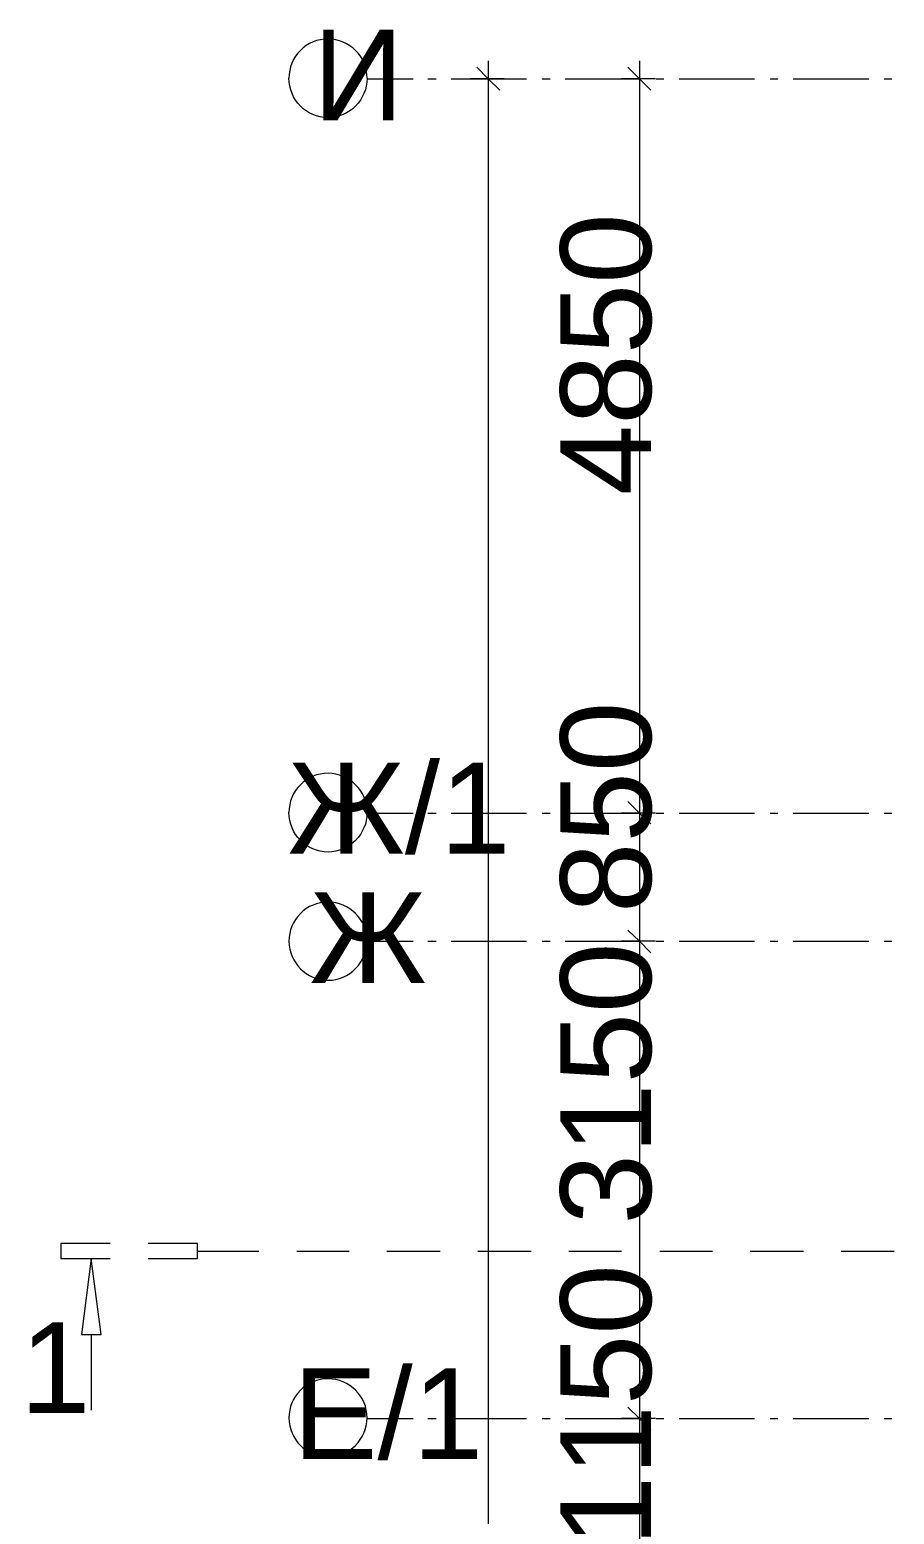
# Model space of a CAD drawing. Header units: millimetres. Extents: x -213547 to 415037, y -3642 to 106956.
# Drawn here: x -213547 to -207829, y 22775 to 32590 of the extents above; entities that cross this region are included whole.
import ezdxf

# ---------------------------------------------------------------- set-up
doc = ezdxf.new("R2010")
doc.units = ezdxf.units.MM
doc.styles.get("Standard").update_dxf_attribs({"font": 'arial.ttf'})

msp = doc.modelspace()

# ---------------------------------------------------------------- linework, layer by layer
at = {"lineweight": 9}
for points in [[(-211315.8, 32270.4, 0.411899), (-211574.3, 32528.8, 0.418033), (-211832.7, 32270.4)], [(-211315.8, 27415.6, 0.411899), (-211574.3, 27674, 0.418033), (-211832.7, 27415.6)], [(-211315.8, 26564.1, 0.411899), (-211574.3, 26822.5, 0.418033), (-211832.7, 26564.1, 0.411899), (-211574.3, 26305.7, 0.405738), (-211315.8, 26564.1), (-211010.8, 26564.1)]]:
    msp.add_lwpolyline(points, format="xyb", dxfattribs=at)
at = {"lineweight": 18}
for points in [[(-210438.9, 32189.9), (-210515.2, 32266.2), (-210591.4, 32342.4)], [(-209439.1, 32189.9), (-209515.4, 32266.2), (-209591.7, 32342.4)], [(-209439.1, 27339.3), (-209515.4, 27411.3), (-209591.7, 27487.6)], [(-209439.1, 26487.8), (-209515.4, 26564.1), (-209591.7, 26636.1)], [(-209439.1, 23336), (-209515.4, 23408), (-209591.7, 23484.3)]]:
    msp.add_lwpolyline(points, dxfattribs=at)
at = {"lineweight": 9}
for points in [[(-210515.2, 32384.8), (-210515.2, 5128.2)], [(-209515.4, 32384.8), (-209515.4, 27411.3), (-209515.4, 26564.1), (-209515.4, 23408), (-209515.4, 22259.9), (-209515.4, 20256.2), (-209515.4, 18654.8), (-209515.4, 17256.8), (-209515.4, 16354.5), (-209515.4, 15752.9), (-209515.4, 13054.4), (-209515.4, 8847.7), (-209515.4, 5128.2)], [(-211315.8, 32266.2), (-211010.8, 32266.2)], [(-210913.4, 32266.2), (-210858.3, 32266.2)], [(-210760.9, 32266.2), (-210261, 32266.2)], [(-210409.3, 32266.2), (-210515.2, 32266.2), (-210633.8, 32266.2)], [(-210159.3, 32266.2), (-210104.3, 32266.2)], [(-210006.8, 32266.2), (-209506.9, 32266.2)], [(-209409.5, 32266.2), (-209515.4, 32266.2), (-209634, 32266.2)], [(-209405.3, 32266.2), (-209354.4, 32266.2)], [(-209252.7, 32266.2), (-208752.9, 32266.2)], [(-208651.2, 32266.2), (-208600.4, 32266.2)], [(-208498.7, 32266.2), (-207998.8, 32266.2)], [(-207897.1, 32266.2), (-207846.3, 32266.2)], [(-211315.8, 27411.3), (-211010.8, 27411.3)], [(-210913.4, 27411.3), (-210858.3, 27411.3)], [(-210760.9, 27411.3), (-210261, 27411.3)], [(-210159.3, 27411.3), (-210104.3, 27411.3)], [(-210006.8, 27411.3), (-209506.9, 27411.3)], [(-209409.5, 27411.3), (-209515.4, 27411.3), (-209634, 27411.3)], [(-209405.3, 27411.3), (-209354.4, 27411.3)], [(-209252.7, 27411.3), (-208752.9, 27411.3)], [(-208651.2, 27411.3), (-208600.4, 27411.3)], [(-208498.7, 27411.3), (-207998.8, 27411.3)], [(-207897.1, 27411.3), (-207846.3, 27411.3)], [(-210913.4, 26564.1), (-210858.3, 26564.1)], [(-210760.9, 26564.1), (-210261, 26564.1)], [(-210159.3, 26564.1), (-210104.3, 26564.1)], [(-210006.8, 26564.1), (-209506.9, 26564.1)], [(-209409.5, 26564.1), (-209515.4, 26564.1), (-209634, 26564.1)], [(-209405.3, 26564.1), (-209354.4, 26564.1)], [(-209252.7, 26564.1), (-208752.9, 26564.1)], [(-208651.2, 26564.1), (-208600.4, 26564.1)], [(-208498.7, 26564.1), (-207998.8, 26564.1)], [(-207897.1, 26564.1), (-207846.3, 26564.1)], [(-213014.6, 24564.5), (-213340.8, 24564.5), (-213340.8, 24467.1), (-213014.6, 24467.1)], [(-212764.7, 24467.1), (-212438.5, 24467.1), (-212438.5, 24564.5), (-212764.7, 24564.5)], [(-212438.5, 24513.7), (-212031.8, 24513.7)], [(-211781.8, 24513.7), (-211434.5, 24513.7)], [(-211184.5, 24513.7), (-210832.9, 24513.7)], [(-210583, 24513.7), (-210231.3, 24513.7)], [(-209981.4, 24513.7), (-209634, 24513.7)], [(-209379.8, 24513.7), (-209032.5, 24513.7)], [(-208782.5, 24513.7), (-208430.9, 24513.7)], [(-208181, 24513.7), (-207829.3, 24513.7)], [(-213141.7, 23963), (-213141.7, 23463.1)], [(-211315.8, 23408), (-211010.8, 23408)], [(-210913.4, 23408), (-210858.3, 23408)], [(-210760.9, 23408), (-210261, 23408)], [(-210159.3, 23408), (-210104.3, 23408)], [(-210006.8, 23408), (-209506.9, 23408)], [(-209409.5, 23408), (-209515.4, 23408), (-209634, 23408)], [(-209405.3, 23408), (-209354.4, 23408)], [(-209252.7, 23408), (-208752.9, 23408)], [(-208651.2, 23408), (-208600.4, 23408)], [(-208498.7, 23408), (-207998.8, 23408)], [(-207897.1, 23408), (-207846.3, 23408)]]:
    msp.add_lwpolyline(points, dxfattribs=at)
msp.add_lwpolyline([(-213073.9, 23963), (-213141.7, 24467.1), (-213205.3, 23963)], close=True, dxfattribs=at)
msp.add_lwpolyline([(-211574.3, 23670.7, 0.418033), (-211832.7, 23412.2, 0.411899), (-211574.3, 23153.8, 0.405738), (-211315.8, 23412.2, 0.411899)], format="xyb", close=True, dxfattribs=at)
for points in [[(-211574.3, 32007.8), (-211718.3, 32007.8), (-211832.7, 32126.4), (-211832.7, 32270.4)], [(-211315.8, 32270.4), (-211315.8, 32126.4), (-211434.5, 32007.8), (-211574.3, 32007.8)], [(-211574.3, 27152.9), (-211718.3, 27152.9), (-211832.7, 27271.5), (-211832.7, 27415.6)], [(-211315.8, 27415.6), (-211315.8, 27271.5), (-211434.5, 27152.9), (-211574.3, 27152.9)]]:
    msp.add_open_spline(points, degree=3, dxfattribs=at)

# ---------------------------------------------------------------- texts
at = {"char_height": 600, "attachment_point": 4}
for s, insert in [('И', (-211675.2, 32290.2)), ('Ж/1', (-211840.4, 27439.4)), ('Ж', (-211696.4, 26587.9)), ('1', (-213611.3, 23745.1)), ('Е/1', (-211806.5, 23435.9))]:
    msp.add_mtext(s, dxfattribs=dict(at, insert=insert))
at = {"char_height": 600, "attachment_point": 4, "rotation": 90}
for s, insert in [('4850', (-209733.7, 29512)), ('850', (-209733.7, 26749.8)), ('3150', (-209733.7, 24690.8)), ('1150', (-209733.7, 22564.1))]:
    msp.add_mtext(s, dxfattribs=dict(at, insert=insert))

doc.saveas('drawing.dxf')
